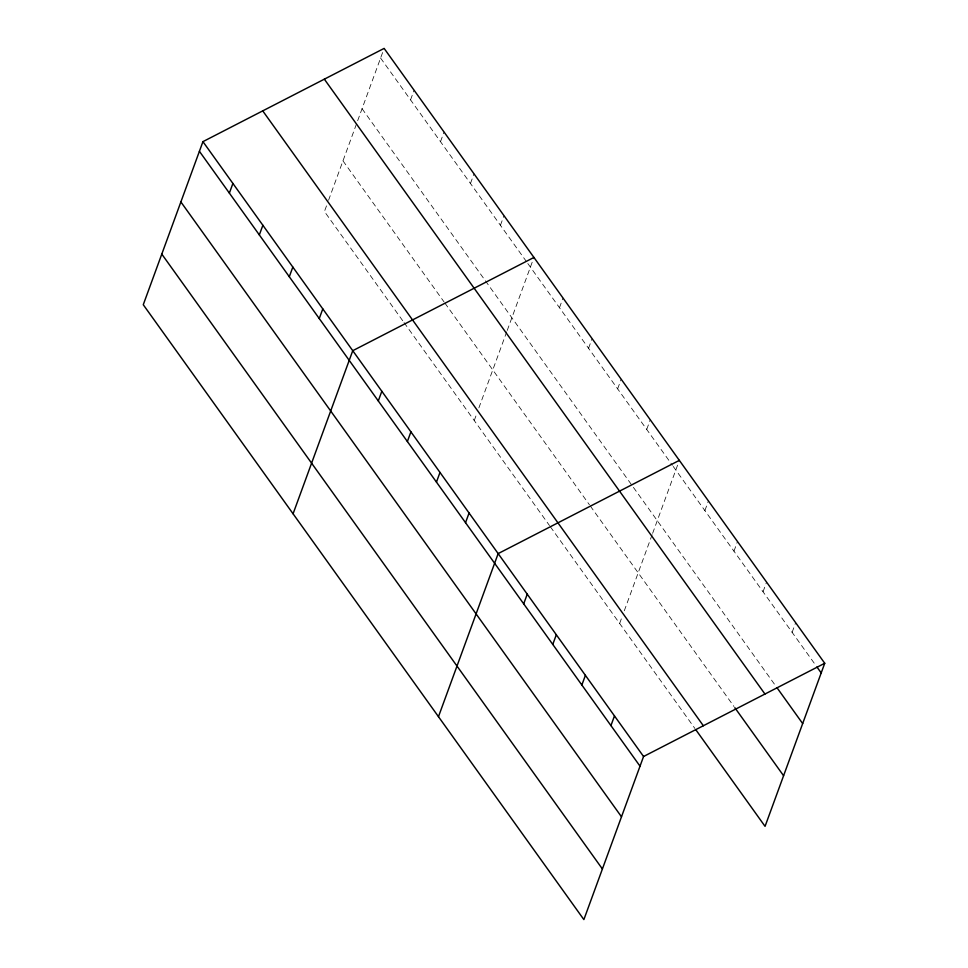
<?xml version="1.0" encoding="UTF-8"?>
<svg xmlns="http://www.w3.org/2000/svg" width="968" height="968" viewBox="0 0 968 968"><rect width="100%" height="100%" fill="white"/><g stroke="black" fill="none" stroke-linecap="round" stroke-linejoin="round"><path stroke-width="0.73" stroke-dasharray="4.84 3.63" d="M326.506 205.869L324.437 211.496L403.196 321.4M328.563 200.243L384.127 48.4M410.553 99.873L414.086 90.206M440.513 141.679L444.046 132.023M470.472 183.496L474.005 173.829M500.432 225.302L503.977 215.646M474.247 420.548L476.825 413.517M478.882 407.891L506.712 331.842M507.232 330.439L533.937 257.452M559.48 307.703L563.013 298.035M588.556 348.286L592.089 338.619M617.644 388.858L621.178 379.202M646.721 429.441L650.254 419.785M619.653 623.452L622.23 616.422M624.287 610.796L652.117 534.76M652.626 533.344L679.342 460.369M704.885 510.608L708.419 500.94M733.962 551.191L737.495 541.523M763.038 591.775L766.583 582.107M792.126 632.346L795.66 622.69M380.593 58.068L526.979 262.34M527.826 263.538L672.385 465.257M673.232 466.443L816.072 665.766M362.056 108.694L776.154 686.566M342.974 160.857L443.985 301.822M444.844 303.02L589.427 504.788M590.286 505.986L733.974 706.507M404.055 322.586L549.521 525.576M550.369 526.774L694.915 728.493"/><path stroke-width="1.45" d="M202.941 141.643L143.264 304.726L583.873 919.6L643.563 756.504L824.736 663.274L384.127 48.4L202.941 141.643L643.563 756.504M229.368 193.116L232.901 183.448M259.327 234.922L262.873 225.266M289.299 276.739L292.832 267.071M319.259 318.545L322.792 308.889M293.074 513.79L352.751 350.694L533.937 257.452M378.294 400.934L381.828 391.278M407.383 441.517L410.916 431.861M436.459 482.1L439.992 472.444M465.535 522.684L469.069 513.016M438.468 716.695L498.157 553.599L679.342 460.369M523.7 603.851L527.233 594.183M552.776 644.422L556.31 634.766M581.865 685.005L585.398 675.349M610.941 725.589L614.474 715.933M824.736 663.274L765.059 826.357L695.774 729.678M816.931 666.964L821.203 672.929M777.014 687.752L802.678 723.568M324.341 79.17L764.95 694.044M734.833 707.693L783.584 775.731M262.739 110.872L703.349 725.746M199.408 151.298L640.017 766.172M180.883 201.937L621.492 816.798M161.789 254.1L602.399 868.974"/></g></svg>
